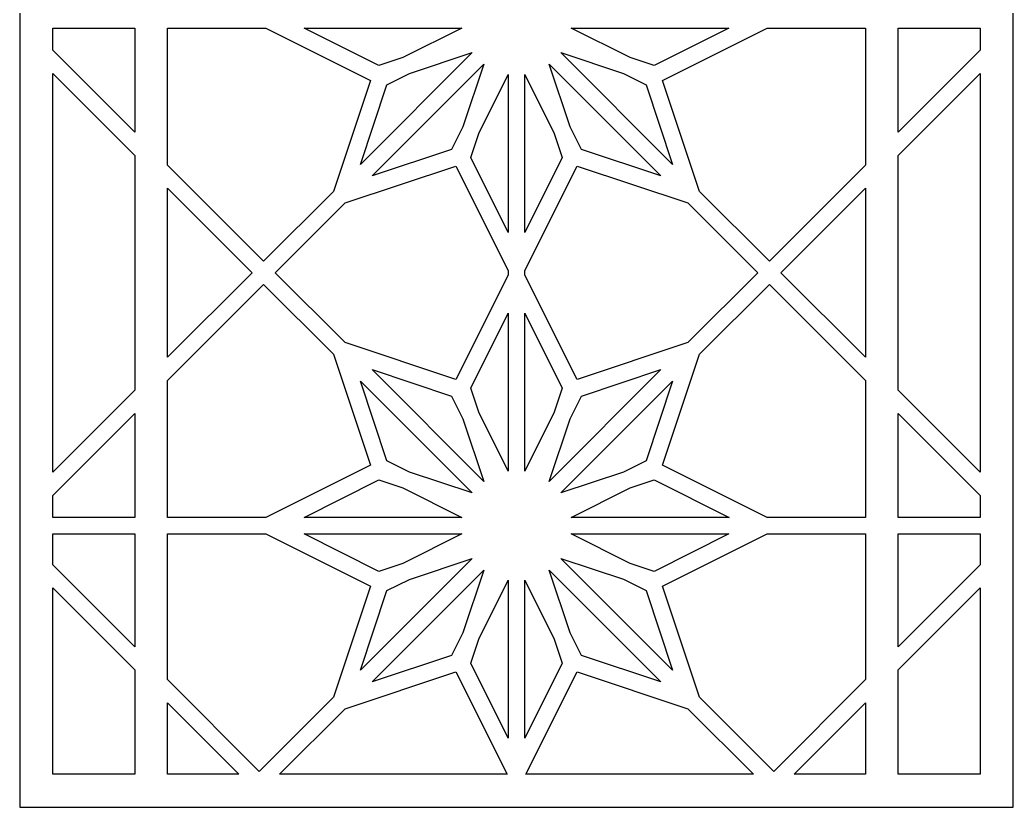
# Model space of a CAD drawing. Header units: centimetres. Extents: x 6.1 to 9.6, y -9 to 9.
# Drawn here: x 6.13 to 9.627, y -9 to -6.23 of the extents above; entities that cross this region are included whole.
import ezdxf

# ---------------------------------------------------------------- set-up
doc = ezdxf.new("R2010")
doc.units = ezdxf.units.CM
doc.header["$MEASUREMENT"] = 0
doc.layers.add('layer 1', color=7, linetype='Continuous')

msp = doc.modelspace()

# ---------------------------------------------------------------- linework, layer by layer
at = {"layer": 'layer 1', "color": 250}
for points, knots in [([(9.22235, -9.00021), (9.22235, -9.00021), (9.10677, -9.00021), (9.10677, -9.00021), (9.10677, -9.00021), (9.10677, -9.00021), (8.90951, -9.00021), (8.90951, -9.00021), (8.90951, -9.00021), (8.90951, -9.00021), (8.82779, -9.00021), (8.82779, -9.00021), (8.82779, -9.00021), (8.82779, -9.00021), (8.73967, -9.00021), (8.73967, -9.00021), (8.73967, -9.00021), (8.73967, -9.00021), (8.65794, -9.00021), (8.65794, -9.00021), (8.65794, -9.00021), (8.65794, -9.00021), (7.90734, -9.00021), (7.90734, -9.00021), (7.90734, -9.00021), (7.90734, -9.00021), (7.84956, -9.00021), (7.84956, -9.00021), (7.84956, -9.00021), (7.84956, -9.00021), (7.09895, -9.00021), (7.09895, -9.00021), (7.09895, -9.00021), (7.09895, -9.00021), (7.01723, -9.00021), (7.01723, -9.00021), (7.01723, -9.00021), (7.01723, -9.00021), (6.92911, -9.00021), (6.92911, -9.00021), (6.92911, -9.00021), (6.92911, -9.00021), (6.84738, -9.00021), (6.84738, -9.00021), (6.84738, -9.00021), (6.84738, -9.00021), (6.65012, -9.00021), (6.65012, -9.00021), (6.65012, -9.00021), (6.65012, -9.00021), (6.53455, -9.00021), (6.53455, -9.00021), (6.53455, -9.00021), (6.53455, -9.00021), (6.13036, -9.00021), (6.13036, -9.00021), (6.13036, -9.00021), (6.13036, -9.00021), (6.13036, -8.11335), (6.13036, -8.11335), (6.13036, -8.11335), (6.13036, -8.11335), (6.13036, -8.03891), (6.13036, -8.03891), (6.13036, -8.03891), (6.13036, -8.03891), (6.13036, -8.03163), (6.13036, -8.03163), (6.13036, -8.03163), (6.13036, -8.03163), (6.13036, -8.0189), (6.13036, -8.0189), (6.13036, -8.0189), (6.13036, -8.0189), (6.13036, -7.98112), (6.13036, -7.98112), (6.13036, -7.98112), (6.13036, -7.98112), (6.13036, -7.93718), (6.13036, -7.93718), (6.13036, -7.93718), (6.13036, -7.93718), (6.13036, -6.30279), (6.13036, -6.30279), (6.13036, -6.30279), (6.13036, -6.30279), (6.13036, -6.25885), (6.13036, -6.25885), (6.13036, -6.25885), (6.13036, -6.25885), (6.13036, -6.23884), (6.13036, -6.23884), (6.13036, -6.23884), (6.13036, -6.23884), (6.13036, -6.22106), (6.13036, -6.22106), (6.13036, -6.22106), (6.13036, -6.22106), (6.13036, -6.20106), (6.13036, -6.20106), (6.13036, -6.20106), (6.13036, -6.20106), (6.13036, -6.15711), (6.13036, -6.15711), (6.13036, -6.15711), (6.13036, -6.15711), (6.13036, -4.52272), (6.13036, -4.52272), (6.13036, -4.52272), (6.13036, -4.52272), (6.13036, -4.47878), (6.13036, -4.47878), (6.13036, -4.47878), (6.13036, -4.47878), (6.13036, -4.45877), (6.13036, -4.45877), (6.13036, -4.45877), (6.13036, -4.45877), (6.13036, -4.44099), (6.13036, -4.44099), (6.13036, -4.44099), (6.13036, -4.44099), (6.13036, -4.42099), (6.13036, -4.42099), (6.13036, -4.42099), (6.13036, -4.42099), (6.13036, -4.37705), (6.13036, -4.37705), (6.13036, -4.37705), (6.13036, -4.37705), (6.13036, -2.74266), (6.13036, -2.74266), (6.13036, -2.74266), (6.13036, -2.74266), (6.13036, -2.69871), (6.13036, -2.69871), (6.13036, -2.69871), (6.13036, -2.69871), (6.13036, -2.67871), (6.13036, -2.67871), (6.13036, -2.67871), (6.13036, -2.67871), (6.13036, -2.66093), (6.13036, -2.66093), (6.13036, -2.66093), (6.13036, -2.66093), (6.13036, -2.64093), (6.13036, -2.64093), (6.13036, -2.64093), (6.13036, -2.64093), (6.13036, -2.59698), (6.13036, -2.59698), (6.13036, -2.59698), (6.13036, -2.59698), (6.13036, -0.96259), (6.13036, -0.96259), (6.13036, -0.96259), (6.13036, -0.96259), (6.13036, -0.91864), (6.13036, -0.91864), (6.13036, -0.91864), (6.13036, -0.91864), (6.13036, -0.89864), (6.13036, -0.89864), (6.13036, -0.89864), (6.13036, -0.89864), (6.13036, -0.88087), (6.13036, -0.88087), (6.13036, -0.88087), (6.13036, -0.88087), (6.13036, -0.86086), (6.13036, -0.86086), (6.13036, -0.86086), (6.13036, -0.86086), (6.13036, -0.81692), (6.13036, -0.81692), (6.13036, -0.81692), (6.13036, -0.81692), (6.13036, 0.81747), (6.13036, 0.81747), (6.13036, 0.81747), (6.13036, 0.81747), (6.13036, 0.86142), (6.13036, 0.86142), (6.13036, 0.86142), (6.13036, 0.86142), (6.13036, 0.88142), (6.13036, 0.88142), (6.13036, 0.88142), (6.13036, 0.88142), (6.13036, 0.8992), (6.13036, 0.8992), (6.13036, 0.8992), (6.13036, 0.8992), (6.13036, 0.9192), (6.13036, 0.9192), (6.13036, 0.9192), (6.13036, 0.9192), (6.13036, 0.96315), (6.13036, 0.96315), (6.13036, 0.96315), (6.13036, 0.96315), (6.13036, 2.59754), (6.13036, 2.59754), (6.13036, 2.59754), (6.13036, 2.59754), (6.13036, 2.64149), (6.13036, 2.64149), (6.13036, 2.64149), (6.13036, 2.64149), (6.13036, 2.66149), (6.13036, 2.66149), (6.13036, 2.66149), (6.13036, 2.66149), (6.13036, 2.67926), (6.13036, 2.67926), (6.13036, 2.67926), (6.13036, 2.67926), (6.13036, 2.69927), (6.13036, 2.69927), (6.13036, 2.69927), (6.13036, 2.69927), (6.13036, 2.74321), (6.13036, 2.74321), (6.13036, 2.74321), (6.13036, 2.74321), (6.13036, 4.3776), (6.13036, 4.3776), (6.13036, 4.3776), (6.13036, 4.3776), (6.13036, 4.42155), (6.13036, 4.42155), (6.13036, 4.42155), (6.13036, 4.42155), (6.13036, 4.44155), (6.13036, 4.44155), (6.13036, 4.44155), (6.13036, 4.44155), (6.13036, 4.45933), (6.13036, 4.45933), (6.13036, 4.45933), (6.13036, 4.45933), (6.13036, 4.47934), (6.13036, 4.47934), (6.13036, 4.47934), (6.13036, 4.47934), (6.13036, 4.52328), (6.13036, 4.52328), (6.13036, 4.52328), (6.13036, 4.52328), (6.13036, 6.15767), (6.13036, 6.15767), (6.13036, 6.15767), (6.13036, 6.15767), (6.13036, 6.20162), (6.13036, 6.20162), (6.13036, 6.20162), (6.13036, 6.20162), (6.13036, 6.22163), (6.13036, 6.22163), (6.13036, 6.22163), (6.13036, 6.22163), (6.13036, 6.23939), (6.13036, 6.23939), (6.13036, 6.23939), (6.13036, 6.23939), (6.13036, 6.25941), (6.13036, 6.25941), (6.13036, 6.25941), (6.13036, 6.25941), (6.13036, 6.30334), (6.13036, 6.30334), (6.13036, 6.30334), (6.13036, 6.30334), (6.13036, 7.93773), (6.13036, 7.93773), (6.13036, 7.93773), (6.13036, 7.93773), (6.13036, 7.98168), (6.13036, 7.98168), (6.13036, 7.98168), (6.13036, 7.98168), (6.13036, 8), (6.13036, 8), (6.13036, 8), (6.13036, 8), (6.13036, 8.01946), (6.13036, 8.01946), (6.13036, 8.01946), (6.13036, 8.01946), (6.13036, 8.03947), (6.13036, 8.03947), (6.13036, 8.03947), (6.13036, 8.03947), (6.13036, 8.08173), (6.13036, 8.08173), (6.13036, 8.08173), (6.13036, 8.08173), (6.13036, 9.00077), (6.13036, 9.00077), (6.13036, 9.00077), (6.13036, 9.00077), (6.53455, 9.00077), (6.53455, 9.00077), (6.53455, 9.00077), (6.53455, 9.00077), (6.65012, 9.00077), (6.65012, 9.00077), (6.65012, 9.00077), (6.65012, 9.00077), (6.84738, 9.00077), (6.84738, 9.00077), (6.84738, 9.00077), (6.84738, 9.00077), (6.92911, 9.00077), (6.92911, 9.00077), (6.92911, 9.00077), (6.92911, 9.00077), (7.04941, 9.00077), (7.04941, 9.00077), (7.04941, 9.00077), (7.04941, 9.00077), (7.13114, 9.00077), (7.13114, 9.00077), (7.13114, 9.00077), (7.13114, 9.00077), (7.84956, 9.00077), (7.84956, 9.00077), (7.84956, 9.00077), (7.84956, 9.00077), (7.90734, 9.00077), (7.90734, 9.00077), (7.90734, 9.00077), (7.90734, 9.00077), (8.62577, 9.00077), (8.62577, 9.00077), (8.62577, 9.00077), (8.62577, 9.00077), (8.70748, 9.00077), (8.70748, 9.00077), (8.70748, 9.00077), (8.70748, 9.00077), (8.82779, 9.00077), (8.82779, 9.00077), (8.82779, 9.00077), (8.82779, 9.00077), (8.90951, 9.00077), (8.90951, 9.00077), (8.90951, 9.00077), (8.90951, 9.00077), (9.10677, 9.00077), (9.10677, 9.00077), (9.10677, 9.00077), (9.10677, 9.00077), (9.22235, 9.00077), (9.22235, 9.00077), (9.22235, 9.00077), (9.22235, 9.00077), (9.62654, 9.00077), (9.62654, 9.00077), (9.62654, 9.00077), (9.62654, 9.00077), (9.62654, 8.08173), (9.62654, 8.08173), (9.62654, 8.08173), (9.62654, 8.08173), (9.62654, 8.03947), (9.62654, 8.03947), (9.62654, 8.03947), (9.62654, 8.03947), (9.62654, 8.01946), (9.62654, 8.01946), (9.62654, 8.01946), (9.62654, 8.01946), (9.62654, 8), (9.62654, 8), (9.62654, 8), (9.62654, 8), (9.62654, 7.98168), (9.62654, 7.98168), (9.62654, 7.98168), (9.62654, 7.98168), (9.62654, 7.93773), (9.62654, 7.93773), (9.62654, 7.93773), (9.62654, 7.93773), (9.62654, 6.30334), (9.62654, 6.30334), (9.62654, 6.30334), (9.62654, 6.30334), (9.62654, 6.25941), (9.62654, 6.25941), (9.62654, 6.25941), (9.62654, 6.25941), (9.62654, 6.23939), (9.62654, 6.23939), (9.62654, 6.23939), (9.62654, 6.23939), (9.62654, 6.22162), (9.62654, 6.22162), (9.62654, 6.22162), (9.62654, 6.22162), (9.62654, 6.20162), (9.62654, 6.20162), (9.62654, 6.20162), (9.62654, 6.20162), (9.62654, 6.15767), (9.62654, 6.15767), (9.62654, 6.15767), (9.62654, 6.15767), (9.62654, 4.52328), (9.62654, 4.52328), (9.62654, 4.52328), (9.62654, 4.52328), (9.62654, 4.47934), (9.62654, 4.47934), (9.62654, 4.47934), (9.62654, 4.47934), (9.62654, 4.45933), (9.62654, 4.45933), (9.62654, 4.45933), (9.62654, 4.45933), (9.62654, 4.44155), (9.62654, 4.44155), (9.62654, 4.44155), (9.62654, 4.44155), (9.62654, 4.42155), (9.62654, 4.42155), (9.62654, 4.42155), (9.62654, 4.42155), (9.62654, 4.3776), (9.62654, 4.3776), (9.62654, 4.3776), (9.62654, 4.3776), (9.62654, 2.74321), (9.62654, 2.74321), (9.62654, 2.74321), (9.62654, 2.74321), (9.62654, 2.69927), (9.62654, 2.69927), (9.62654, 2.69927), (9.62654, 2.69927), (9.62654, 2.67926), (9.62654, 2.67926), (9.62654, 2.67926), (9.62654, 2.67926), (9.62654, 2.66149), (9.62654, 2.66149), (9.62654, 2.66149), (9.62654, 2.66149), (9.62654, 2.64149), (9.62654, 2.64149), (9.62654, 2.64149), (9.62654, 2.64149), (9.62654, 2.59754), (9.62654, 2.59754), (9.62654, 2.59754), (9.62654, 2.59754), (9.62654, 0.96315), (9.62654, 0.96315), (9.62654, 0.96315), (9.62654, 0.96315), (9.62654, 0.9192), (9.62654, 0.9192), (9.62654, 0.9192), (9.62654, 0.9192), (9.62654, 0.8992), (9.62654, 0.8992), (9.62654, 0.8992), (9.62654, 0.8992), (9.62654, 0.88142), (9.62654, 0.88142), (9.62654, 0.88142), (9.62654, 0.88142), (9.62654, 0.86142), (9.62654, 0.86142), (9.62654, 0.86142), (9.62654, 0.86142), (9.62654, 0.81747), (9.62654, 0.81747), (9.62654, 0.81747), (9.62654, 0.81747), (9.62654, -0.81691), (9.62654, -0.81691), (9.62654, -0.81691), (9.62654, -0.81691), (9.62654, -0.86086), (9.62654, -0.86086), (9.62654, -0.86086), (9.62654, -0.86086), (9.62654, -0.88087), (9.62654, -0.88087), (9.62654, -0.88087), (9.62654, -0.88087), (9.62654, -0.89864), (9.62654, -0.89864), (9.62654, -0.89864), (9.62654, -0.89864), (9.62654, -0.91864), (9.62654, -0.91864), (9.62654, -0.91864), (9.62654, -0.91864), (9.62654, -0.96259), (9.62654, -0.96259), (9.62654, -0.96259), (9.62654, -0.96259), (9.62654, -2.59698), (9.62654, -2.59698), (9.62654, -2.59698), (9.62654, -2.59698), (9.62654, -2.64093), (9.62654, -2.64093), (9.62654, -2.64093), (9.62654, -2.64093), (9.62654, -2.66093), (9.62654, -2.66093), (9.62654, -2.66093), (9.62654, -2.66093), (9.62654, -2.67871), (9.62654, -2.67871), (9.62654, -2.67871), (9.62654, -2.67871), (9.62654, -2.69871), (9.62654, -2.69871), (9.62654, -2.69871), (9.62654, -2.69871), (9.62654, -2.74266), (9.62654, -2.74266), (9.62654, -2.74266), (9.62654, -2.74266), (9.62654, -4.37704), (9.62654, -4.37704), (9.62654, -4.37704), (9.62654, -4.37704), (9.62654, -4.42099), (9.62654, -4.42099), (9.62654, -4.42099), (9.62654, -4.42099), (9.62654, -4.441), (9.62654, -4.441), (9.62654, -4.441), (9.62654, -4.441), (9.62654, -4.45877), (9.62654, -4.45877), (9.62654, -4.45877), (9.62654, -4.45877), (9.62654, -4.47878), (9.62654, -4.47878), (9.62654, -4.47878), (9.62654, -4.47878), (9.62654, -4.52272), (9.62654, -4.52272), (9.62654, -4.52272), (9.62654, -4.52272), (9.62654, -6.15711), (9.62654, -6.15711), (9.62654, -6.15711), (9.62654, -6.15711), (9.62654, -6.20106), (9.62654, -6.20106), (9.62654, -6.20106), (9.62654, -6.20106), (9.62654, -6.22106), (9.62654, -6.22106), (9.62654, -6.22106), (9.62654, -6.22106), (9.62654, -6.23884), (9.62654, -6.23884), (9.62654, -6.23884), (9.62654, -6.23884), (9.62654, -6.25885), (9.62654, -6.25885), (9.62654, -6.25885), (9.62654, -6.25885), (9.62654, -6.30279), (9.62654, -6.30279), (9.62654, -6.30279), (9.62654, -6.30279), (9.62654, -7.93717), (9.62654, -7.93717), (9.62654, -7.93717), (9.62654, -7.93717), (9.62654, -7.98112), (9.62654, -7.98112), (9.62654, -7.98112), (9.62654, -7.98112), (9.62654, -8.0189), (9.62654, -8.0189), (9.62654, -8.0189), (9.62654, -8.0189), (9.62654, -8.03163), (9.62654, -8.03163), (9.62654, -8.03163), (9.62654, -8.03163), (9.62654, -8.03891), (9.62654, -8.03891), (9.62654, -8.03891), (9.62654, -8.03891), (9.62654, -8.11334), (9.62654, -8.11334), (9.62654, -8.11334), (9.62654, -8.11334), (9.62654, -9.00021), (9.62654, -9.00021), (9.62654, -9.00021), (9.62654, -9.00021), (9.22235, -9.00021), (9.22235, -9.00021)], [0, 0, 0, 0, 0.0065359, 0.0065359, 0.0065359, 0.0065359, 0.0130719, 0.0130719, 0.0130719, 0.0130719, 0.0196078, 0.0196078, 0.0196078, 0.0196078, 0.0261438, 0.0261438, 0.0261438, 0.0261438, 0.0326797, 0.0326797, 0.0326797, 0.0326797, 0.0392157, 0.0392157, 0.0392157, 0.0392157, 0.0457516, 0.0457516, 0.0457516, 0.0457516, 0.0522876, 0.0522876, 0.0522876, 0.0522876, 0.0588235, 0.0588235, 0.0588235, 0.0588235, 0.0653595, 0.0653595, 0.0653595, 0.0653595, 0.0718954, 0.0718954, 0.0718954, 0.0718954, 0.0784314, 0.0784314, 0.0784314, 0.0784314, 0.0849673, 0.0849673, 0.0849673, 0.0849673, 0.0915033, 0.0915033, 0.0915033, 0.0915033, 0.0980392, 0.0980392, 0.0980392, 0.0980392, 0.1045752, 0.1045752, 0.1045752, 0.1045752, 0.1111111, 0.1111111, 0.1111111, 0.1111111, 0.1176471, 0.1176471, 0.1176471, 0.1176471, 0.124183, 0.124183, 0.124183, 0.124183, 0.130719, 0.130719, 0.130719, 0.130719, 0.1372549, 0.1372549, 0.1372549, 0.1372549, 0.1437908, 0.1437908, 0.1437908, 0.1437908, 0.1503268, 0.1503268, 0.1503268, 0.1503268, 0.1568627, 0.1568627, 0.1568627, 0.1568627, 0.1633987, 0.1633987, 0.1633987, 0.1633987, 0.1699346, 0.1699346, 0.1699346, 0.1699346, 0.1764706, 0.1764706, 0.1764706, 0.1764706, 0.1830065, 0.1830065, 0.1830065, 0.1830065, 0.1895425, 0.1895425, 0.1895425, 0.1895425, 0.1960784, 0.1960784, 0.1960784, 0.1960784, 0.2026144, 0.2026144, 0.2026144, 0.2026144, 0.2091503, 0.2091503, 0.2091503, 0.2091503, 0.2156863, 0.2156863, 0.2156863, 0.2156863, 0.2222222, 0.2222222, 0.2222222, 0.2222222, 0.2287582, 0.2287582, 0.2287582, 0.2287582, 0.2352941, 0.2352941, 0.2352941, 0.2352941, 0.2418301, 0.2418301, 0.2418301, 0.2418301, 0.248366, 0.248366, 0.248366, 0.248366, 0.254902, 0.254902, 0.254902, 0.254902, 0.2614379, 0.2614379, 0.2614379, 0.2614379, 0.2679739, 0.2679739, 0.2679739, 0.2679739, 0.2745098, 0.2745098, 0.2745098, 0.2745098, 0.2810458, 0.2810458, 0.2810458, 0.2810458, 0.2875817, 0.2875817, 0.2875817, 0.2875817, 0.2941176, 0.2941176, 0.2941176, 0.2941176, 0.3006536, 0.3006536, 0.3006536, 0.3006536, 0.3071895, 0.3071895, 0.3071895, 0.3071895, 0.3137255, 0.3137255, 0.3137255, 0.3137255, 0.3202614, 0.3202614, 0.3202614, 0.3202614, 0.3267974, 0.3267974, 0.3267974, 0.3267974, 0.3333333, 0.3333333, 0.3333333, 0.3333333, 0.3398693, 0.3398693, 0.3398693, 0.3398693, 0.3464052, 0.3464052, 0.3464052, 0.3464052, 0.3529412, 0.3529412, 0.3529412, 0.3529412, 0.3594771, 0.3594771, 0.3594771, 0.3594771, 0.3660131, 0.3660131, 0.3660131, 0.3660131, 0.372549, 0.372549, 0.372549, 0.372549, 0.379085, 0.379085, 0.379085, 0.379085, 0.3856209, 0.3856209, 0.3856209, 0.3856209, 0.3921569, 0.3921569, 0.3921569, 0.3921569, 0.3986928, 0.3986928, 0.3986928, 0.3986928, 0.4052288, 0.4052288, 0.4052288, 0.4052288, 0.4117647, 0.4117647, 0.4117647, 0.4117647, 0.4183007, 0.4183007, 0.4183007, 0.4183007, 0.4248366, 0.4248366, 0.4248366, 0.4248366, 0.4313725, 0.4313725, 0.4313725, 0.4313725, 0.4379085, 0.4379085, 0.4379085, 0.4379085, 0.4444444, 0.4444444, 0.4444444, 0.4444444, 0.4509804, 0.4509804, 0.4509804, 0.4509804, 0.4575163, 0.4575163, 0.4575163, 0.4575163, 0.4640523, 0.4640523, 0.4640523, 0.4640523, 0.4705882, 0.4705882, 0.4705882, 0.4705882, 0.4771242, 0.4771242, 0.4771242, 0.4771242, 0.4836601, 0.4836601, 0.4836601, 0.4836601, 0.4901961, 0.4901961, 0.4901961, 0.4901961, 0.496732, 0.496732, 0.496732, 0.496732, 0.503268, 0.503268, 0.503268, 0.503268, 0.5098039, 0.5098039, 0.5098039, 0.5098039, 0.5163399, 0.5163399, 0.5163399, 0.5163399, 0.5228758, 0.5228758, 0.5228758, 0.5228758, 0.5294118, 0.5294118, 0.5294118, 0.5294118, 0.5359477, 0.5359477, 0.5359477, 0.5359477, 0.5424837, 0.5424837, 0.5424837, 0.5424837, 0.5490196, 0.5490196, 0.5490196, 0.5490196, 0.5555556, 0.5555556, 0.5555556, 0.5555556, 0.5620915, 0.5620915, 0.5620915, 0.5620915, 0.5686275, 0.5686275, 0.5686275, 0.5686275, 0.5751634, 0.5751634, 0.5751634, 0.5751634, 0.5816993, 0.5816993, 0.5816993, 0.5816993, 0.5882353, 0.5882353, 0.5882353, 0.5882353, 0.5947712, 0.5947712, 0.5947712, 0.5947712, 0.6013072, 0.6013072, 0.6013072, 0.6013072, 0.6078431, 0.6078431, 0.6078431, 0.6078431, 0.6143791, 0.6143791, 0.6143791, 0.6143791, 0.620915, 0.620915, 0.620915, 0.620915, 0.627451, 0.627451, 0.627451, 0.627451, 0.6339869, 0.6339869, 0.6339869, 0.6339869, 0.6405229, 0.6405229, 0.6405229, 0.6405229, 0.6470588, 0.6470588, 0.6470588, 0.6470588, 0.6535948, 0.6535948, 0.6535948, 0.6535948, 0.6601307, 0.6601307, 0.6601307, 0.6601307, 0.6666667, 0.6666667, 0.6666667, 0.6666667, 0.6732026, 0.6732026, 0.6732026, 0.6732026, 0.6797386, 0.6797386, 0.6797386, 0.6797386, 0.6862745, 0.6862745, 0.6862745, 0.6862745, 0.6928105, 0.6928105, 0.6928105, 0.6928105, 0.6993464, 0.6993464, 0.6993464, 0.6993464, 0.7058824, 0.7058824, 0.7058824, 0.7058824, 0.7124183, 0.7124183, 0.7124183, 0.7124183, 0.7189542, 0.7189542, 0.7189542, 0.7189542, 0.7254902, 0.7254902, 0.7254902, 0.7254902, 0.7320261, 0.7320261, 0.7320261, 0.7320261, 0.7385621, 0.7385621, 0.7385621, 0.7385621, 0.745098, 0.745098, 0.745098, 0.745098, 0.751634, 0.751634, 0.751634, 0.751634, 0.7581699, 0.7581699, 0.7581699, 0.7581699, 0.7647059, 0.7647059, 0.7647059, 0.7647059, 0.7712418, 0.7712418, 0.7712418, 0.7712418, 0.7777778, 0.7777778, 0.7777778, 0.7777778, 0.7843137, 0.7843137, 0.7843137, 0.7843137, 0.7908497, 0.7908497, 0.7908497, 0.7908497, 0.7973856, 0.7973856, 0.7973856, 0.7973856, 0.8039216, 0.8039216, 0.8039216, 0.8039216, 0.8104575, 0.8104575, 0.8104575, 0.8104575, 0.8169935, 0.8169935, 0.8169935, 0.8169935, 0.8235294, 0.8235294, 0.8235294, 0.8235294, 0.8300654, 0.8300654, 0.8300654, 0.8300654, 0.8366013, 0.8366013, 0.8366013, 0.8366013, 0.8431373, 0.8431373, 0.8431373, 0.8431373, 0.8496732, 0.8496732, 0.8496732, 0.8496732, 0.8562092, 0.8562092, 0.8562092, 0.8562092, 0.8627451, 0.8627451, 0.8627451, 0.8627451, 0.869281, 0.869281, 0.869281, 0.869281, 0.875817, 0.875817, 0.875817, 0.875817, 0.8823529, 0.8823529, 0.8823529, 0.8823529, 0.8888889, 0.8888889, 0.8888889, 0.8888889, 0.8954248, 0.8954248, 0.8954248, 0.8954248, 0.9019608, 0.9019608, 0.9019608, 0.9019608, 0.9084967, 0.9084967, 0.9084967, 0.9084967, 0.9150327, 0.9150327, 0.9150327, 0.9150327, 0.9215686, 0.9215686, 0.9215686, 0.9215686, 0.9281046, 0.9281046, 0.9281046, 0.9281046, 0.9346405, 0.9346405, 0.9346405, 0.9346405, 0.9411765, 0.9411765, 0.9411765, 0.9411765, 0.9477124, 0.9477124, 0.9477124, 0.9477124, 0.9542484, 0.9542484, 0.9542484, 0.9542484, 0.9607843, 0.9607843, 0.9607843, 0.9607843, 0.9673203, 0.9673203, 0.9673203, 0.9673203, 0.9738562, 0.9738562, 0.9738562, 0.9738562, 0.9803922, 0.9803922, 0.9803922, 0.9803922, 0.9869281, 0.9869281, 0.9869281, 0.9869281, 1, 1, 1, 1]), ([(6.53455, -6.25885), (6.53455, -6.25885), (6.24593, -6.25885), (6.24593, -6.25885), (6.24593, -6.25885), (6.24593, -6.25885), (6.24593, -6.33664), (6.24593, -6.33664), (6.24593, -6.33664), (6.24593, -6.33664), (6.53455, -6.62525), (6.53455, -6.62525), (6.53455, -6.62525), (6.53455, -6.62525), (6.53455, -6.25885), (6.53455, -6.25885)], [0, 0, 0, 0, 0.2, 0.2, 0.2, 0.2, 0.4, 0.4, 0.4, 0.4, 0.6, 0.6, 0.6, 0.6, 1, 1, 1, 1]), ([(6.98842, -7.07912), (6.98842, -7.07912), (7.23419, -6.83335), (7.23419, -6.83335), (7.23419, -6.83335), (7.23419, -6.83335), (7.364, -6.44304), (7.364, -6.44304), (7.364, -6.44304), (7.364, -6.44304), (6.99624, -6.25885), (6.99624, -6.25885), (6.99624, -6.25885), (6.99624, -6.25885), (6.65012, -6.25885), (6.65012, -6.25885), (6.65012, -6.25885), (6.65012, -6.25885), (6.65012, -6.74083), (6.65012, -6.74083), (6.65012, -6.74083), (6.65012, -6.74083), (6.98842, -7.07912), (6.98842, -7.07912)], [0, 0, 0, 0, 0.1428571, 0.1428571, 0.1428571, 0.1428571, 0.2857143, 0.2857143, 0.2857143, 0.2857143, 0.4285714, 0.4285714, 0.4285714, 0.4285714, 0.5714286, 0.5714286, 0.5714286, 0.5714286, 0.7142857, 0.7142857, 0.7142857, 0.7142857, 1, 1, 1, 1]), ([(7.68647, -6.25885), (7.68647, -6.25885), (7.13051, -6.25885), (7.13051, -6.25885), (7.13051, -6.25885), (7.13051, -6.25885), (7.3943, -6.39096), (7.3943, -6.39096), (7.3943, -6.39096), (7.3943, -6.39096), (7.47877, -6.36287), (7.47877, -6.36287), (7.47877, -6.36287), (7.47877, -6.36287), (7.68647, -6.25885), (7.68647, -6.25885)], [0, 0, 0, 0, 0.2, 0.2, 0.2, 0.2, 0.4, 0.4, 0.4, 0.4, 0.6, 0.6, 0.6, 0.6, 1, 1, 1, 1]), ([(8.62639, -6.25885), (8.62639, -6.25885), (8.07043, -6.25885), (8.07043, -6.25885), (8.07043, -6.25885), (8.07043, -6.25885), (8.27812, -6.36287), (8.27812, -6.36287), (8.27812, -6.36287), (8.27812, -6.36287), (8.3626, -6.39096), (8.3626, -6.39096), (8.3626, -6.39096), (8.3626, -6.39096), (8.62639, -6.25885), (8.62639, -6.25885)], [0, 0, 0, 0, 0.2, 0.2, 0.2, 0.2, 0.4, 0.4, 0.4, 0.4, 0.6, 0.6, 0.6, 0.6, 1, 1, 1, 1]), ([(9.10677, -6.25885), (9.10677, -6.25885), (8.76066, -6.25885), (8.76066, -6.25885), (8.76066, -6.25885), (8.76066, -6.25885), (8.39291, -6.44305), (8.39291, -6.44305), (8.39291, -6.44305), (8.39291, -6.44305), (8.52271, -6.83335), (8.52271, -6.83335), (8.52271, -6.83335), (8.52271, -6.83335), (8.76849, -7.07912), (8.76849, -7.07912), (8.76849, -7.07912), (8.76849, -7.07912), (9.10677, -6.74084), (9.10677, -6.74084), (9.10677, -6.74084), (9.10677, -6.74084), (9.10677, -6.25885), (9.10677, -6.25885)], [0, 0, 0, 0, 0.1428571, 0.1428571, 0.1428571, 0.1428571, 0.2857143, 0.2857143, 0.2857143, 0.2857143, 0.4285714, 0.4285714, 0.4285714, 0.4285714, 0.5714286, 0.5714286, 0.5714286, 0.5714286, 0.7142857, 0.7142857, 0.7142857, 0.7142857, 1, 1, 1, 1]), ([(9.22235, -6.25885), (9.22235, -6.25885), (9.22235, -6.62525), (9.22235, -6.62525), (9.22235, -6.62525), (9.22235, -6.62525), (9.51097, -6.33664), (9.51097, -6.33664), (9.51097, -6.33664), (9.51097, -6.33664), (9.51097, -6.25885), (9.51097, -6.25885), (9.51097, -6.25885), (9.51097, -6.25885), (9.22235, -6.25885), (9.22235, -6.25885)], [0, 0, 0, 0, 0.2, 0.2, 0.2, 0.2, 0.4, 0.4, 0.4, 0.4, 0.6, 0.6, 0.6, 0.6, 1, 1, 1, 1]), ([(7.32914, -6.7384), (7.32914, -6.7384), (7.72229, -6.34525), (7.72229, -6.34525), (7.72229, -6.34525), (7.72229, -6.34525), (7.50184, -6.41856), (7.50184, -6.41856), (7.50184, -6.41856), (7.50184, -6.41856), (7.42225, -6.45843), (7.42225, -6.45843), (7.42225, -6.45843), (7.42225, -6.45843), (7.32914, -6.7384), (7.32914, -6.7384)], [0, 0, 0, 0, 0.2, 0.2, 0.2, 0.2, 0.4, 0.4, 0.4, 0.4, 0.6, 0.6, 0.6, 0.6, 1, 1, 1, 1]), ([(8.03462, -6.34525), (8.03462, -6.34525), (8.42777, -6.7384), (8.42777, -6.7384), (8.42777, -6.7384), (8.42777, -6.7384), (8.33466, -6.45843), (8.33466, -6.45843), (8.33466, -6.45843), (8.33466, -6.45843), (8.25506, -6.41857), (8.25506, -6.41857), (8.25506, -6.41857), (8.25506, -6.41857), (8.03462, -6.34525), (8.03462, -6.34525)], [0, 0, 0, 0, 0.2, 0.2, 0.2, 0.2, 0.4, 0.4, 0.4, 0.4, 0.6, 0.6, 0.6, 0.6, 1, 1, 1, 1]), ([(7.76314, -6.38612), (7.76314, -6.38612), (7.37001, -6.77925), (7.37001, -6.77925), (7.37001, -6.77925), (7.37001, -6.77925), (7.64996, -6.68615), (7.64996, -6.68615), (7.64996, -6.68615), (7.64996, -6.68615), (7.68983, -6.60655), (7.68983, -6.60655), (7.68983, -6.60655), (7.68983, -6.60655), (7.76314, -6.38612), (7.76314, -6.38612)], [0, 0, 0, 0, 0.2, 0.2, 0.2, 0.2, 0.4, 0.4, 0.4, 0.4, 0.6, 0.6, 0.6, 0.6, 1, 1, 1, 1]), ([(8.38689, -6.77925), (8.38689, -6.77925), (7.99376, -6.38613), (7.99376, -6.38613), (7.99376, -6.38613), (7.99376, -6.38613), (8.06707, -6.60655), (8.06707, -6.60655), (8.06707, -6.60655), (8.06707, -6.60655), (8.10693, -6.68615), (8.10693, -6.68615), (8.10693, -6.68615), (8.10693, -6.68615), (8.38689, -6.77925), (8.38689, -6.77925)], [0, 0, 0, 0, 0.2, 0.2, 0.2, 0.2, 0.4, 0.4, 0.4, 0.4, 0.6, 0.6, 0.6, 0.6, 1, 1, 1, 1]), ([(6.24593, -7.82161), (6.24593, -7.82161), (6.53455, -7.533), (6.53455, -7.533), (6.53455, -7.533), (6.53455, -7.533), (6.53455, -6.70698), (6.53455, -6.70698), (6.53455, -6.70698), (6.53455, -6.70698), (6.24593, -6.41837), (6.24593, -6.41837), (6.24593, -6.41837), (6.24593, -6.41837), (6.24593, -7.8216), (6.24593, -7.8216), (6.24593, -7.8216), (6.24593, -7.8216), (6.24593, -7.82161), (6.24593, -7.82161)], [0, 0, 0, 0, 0.1666667, 0.1666667, 0.1666667, 0.1666667, 0.3333333, 0.3333333, 0.3333333, 0.3333333, 0.5, 0.5, 0.5, 0.5, 0.6666667, 0.6666667, 0.6666667, 0.6666667, 1, 1, 1, 1]), ([(7.84956, -6.9779), (7.84956, -6.9779), (7.84956, -6.93117), (7.84956, -6.93117), (7.84956, -6.93117), (7.84956, -6.93117), (7.84956, -6.42191), (7.84956, -6.42191), (7.84956, -6.42191), (7.84956, -6.42191), (7.74553, -6.62961), (7.74553, -6.62961), (7.74553, -6.62961), (7.74553, -6.62961), (7.71743, -6.71409), (7.71743, -6.71409), (7.71743, -6.71409), (7.71743, -6.71409), (7.84956, -6.9779), (7.84956, -6.9779)], [0, 0, 0, 0, 0.1666667, 0.1666667, 0.1666667, 0.1666667, 0.3333333, 0.3333333, 0.3333333, 0.3333333, 0.5, 0.5, 0.5, 0.5, 0.6666667, 0.6666667, 0.6666667, 0.6666667, 1, 1, 1, 1]), ([(7.90734, -6.42191), (7.90734, -6.42191), (7.90734, -6.93117), (7.90734, -6.93117), (7.90734, -6.93117), (7.90734, -6.93117), (7.90734, -6.9779), (7.90734, -6.9779), (7.90734, -6.9779), (7.90734, -6.9779), (8.03947, -6.71409), (8.03947, -6.71409), (8.03947, -6.71409), (8.03947, -6.71409), (8.01138, -6.62962), (8.01138, -6.62962), (8.01138, -6.62962), (8.01138, -6.62962), (7.90734, -6.42191), (7.90734, -6.42191)], [0, 0, 0, 0, 0.1666667, 0.1666667, 0.1666667, 0.1666667, 0.3333333, 0.3333333, 0.3333333, 0.3333333, 0.5, 0.5, 0.5, 0.5, 0.6666667, 0.6666667, 0.6666667, 0.6666667, 1, 1, 1, 1]), ([(9.22235, -6.70698), (9.22235, -6.70698), (9.22235, -7.53299), (9.22235, -7.53299), (9.22235, -7.53299), (9.22235, -7.53299), (9.51097, -7.8216), (9.51097, -7.8216), (9.51097, -7.8216), (9.51097, -7.8216), (9.51097, -6.41837), (9.51097, -6.41837), (9.51097, -6.41837), (9.51097, -6.41837), (9.22235, -6.70698), (9.22235, -6.70698)], [0, 0, 0, 0, 0.2, 0.2, 0.2, 0.2, 0.4, 0.4, 0.4, 0.4, 0.6, 0.6, 0.6, 0.6, 1, 1, 1, 1]), ([(7.84956, -7.12777), (7.84956, -7.12777), (7.84956, -7.11218), (7.84956, -7.11218), (7.84956, -7.11218), (7.84956, -7.11218), (7.66535, -6.7444), (7.66535, -6.7444), (7.66535, -6.7444), (7.66535, -6.7444), (7.27507, -6.87419), (7.27507, -6.87419), (7.27507, -6.87419), (7.27507, -6.87419), (7.02927, -7.11999), (7.02927, -7.11999), (7.02927, -7.11999), (7.02927, -7.11999), (7.27503, -7.36573), (7.27503, -7.36573), (7.27503, -7.36573), (7.27503, -7.36573), (7.66535, -7.49556), (7.66535, -7.49556), (7.66535, -7.49556), (7.66535, -7.49556), (7.84956, -7.12777), (7.84956, -7.12777)], [0, 0, 0, 0, 0.125, 0.125, 0.125, 0.125, 0.25, 0.25, 0.25, 0.25, 0.375, 0.375, 0.375, 0.375, 0.5, 0.5, 0.5, 0.5, 0.625, 0.625, 0.625, 0.625, 0.75, 0.75, 0.75, 0.75, 1, 1, 1, 1]), ([(8.72762, -7.11999), (8.72762, -7.11999), (8.48183, -6.87419), (8.48183, -6.87419), (8.48183, -6.87419), (8.48183, -6.87419), (8.09154, -6.7444), (8.09154, -6.7444), (8.09154, -6.7444), (8.09154, -6.7444), (7.90734, -7.11218), (7.90734, -7.11218), (7.90734, -7.11218), (7.90734, -7.11218), (7.90734, -7.12777), (7.90734, -7.12777), (7.90734, -7.12777), (7.90734, -7.12777), (8.09154, -7.49555), (8.09154, -7.49555), (8.09154, -7.49555), (8.09154, -7.49555), (8.48187, -7.36573), (8.48187, -7.36573), (8.48187, -7.36573), (8.48187, -7.36573), (8.72762, -7.11999), (8.72762, -7.11999)], [0, 0, 0, 0, 0.125, 0.125, 0.125, 0.125, 0.25, 0.25, 0.25, 0.25, 0.375, 0.375, 0.375, 0.375, 0.5, 0.5, 0.5, 0.5, 0.625, 0.625, 0.625, 0.625, 0.75, 0.75, 0.75, 0.75, 1, 1, 1, 1]), ([(6.65012, -7.41742), (6.65012, -7.41742), (6.94756, -7.11999), (6.94756, -7.11999), (6.94756, -7.11999), (6.94756, -7.11999), (6.65012, -6.82255), (6.65012, -6.82255), (6.65012, -6.82255), (6.65012, -6.82255), (6.65012, -7.41742), (6.65012, -7.41742)], [0, 0, 0, 0, 0.25, 0.25, 0.25, 0.25, 0.5, 0.5, 0.5, 0.5, 1, 1, 1, 1]), ([(9.10677, -6.82255), (9.10677, -6.82255), (8.80935, -7.11998), (8.80935, -7.11998), (8.80935, -7.11998), (8.80935, -7.11998), (9.10677, -7.4174), (9.10677, -7.4174), (9.10677, -7.4174), (9.10677, -7.4174), (9.10677, -6.82255), (9.10677, -6.82255)], [0, 0, 0, 0, 0.25, 0.25, 0.25, 0.25, 0.5, 0.5, 0.5, 0.5, 1, 1, 1, 1]), ([(6.98842, -7.16085), (6.98842, -7.16085), (6.65012, -7.49914), (6.65012, -7.49914), (6.65012, -7.49914), (6.65012, -7.49914), (6.65012, -7.98112), (6.65012, -7.98112), (6.65012, -7.98112), (6.65012, -7.98112), (6.99622, -7.98112), (6.99622, -7.98112), (6.99622, -7.98112), (6.99622, -7.98112), (7.364, -7.79692), (7.364, -7.79692), (7.364, -7.79692), (7.364, -7.79692), (7.2342, -7.40663), (7.2342, -7.40663), (7.2342, -7.40663), (7.2342, -7.40663), (6.98842, -7.16085), (6.98842, -7.16085)], [0, 0, 0, 0, 0.1428571, 0.1428571, 0.1428571, 0.1428571, 0.2857143, 0.2857143, 0.2857143, 0.2857143, 0.4285714, 0.4285714, 0.4285714, 0.4285714, 0.5714286, 0.5714286, 0.5714286, 0.5714286, 0.7142857, 0.7142857, 0.7142857, 0.7142857, 1, 1, 1, 1]), ([(9.10677, -7.49913), (9.10677, -7.49913), (8.76849, -7.16085), (8.76849, -7.16085), (8.76849, -7.16085), (8.76849, -7.16085), (8.5227, -7.40662), (8.5227, -7.40662), (8.5227, -7.40662), (8.5227, -7.40662), (8.39291, -7.79691), (8.39291, -7.79691), (8.39291, -7.79691), (8.39291, -7.79691), (8.7607, -7.98112), (8.7607, -7.98112), (8.7607, -7.98112), (8.7607, -7.98112), (9.10677, -7.98112), (9.10677, -7.98112), (9.10677, -7.98112), (9.10677, -7.98112), (9.10677, -7.49913), (9.10677, -7.49913)], [0, 0, 0, 0, 0.1428571, 0.1428571, 0.1428571, 0.1428571, 0.2857143, 0.2857143, 0.2857143, 0.2857143, 0.4285714, 0.4285714, 0.4285714, 0.4285714, 0.5714286, 0.5714286, 0.5714286, 0.5714286, 0.7142857, 0.7142857, 0.7142857, 0.7142857, 1, 1, 1, 1]), ([(7.84956, -7.81804), (7.84956, -7.81804), (7.84956, -7.33929), (7.84956, -7.33929), (7.84956, -7.33929), (7.84956, -7.33929), (7.84956, -7.26205), (7.84956, -7.26205), (7.84956, -7.26205), (7.84956, -7.26205), (7.71743, -7.52585), (7.71743, -7.52585), (7.71743, -7.52585), (7.71743, -7.52585), (7.74553, -7.61033), (7.74553, -7.61033), (7.74553, -7.61033), (7.74553, -7.61033), (7.84956, -7.81804), (7.84956, -7.81804)], [0, 0, 0, 0, 0.1666667, 0.1666667, 0.1666667, 0.1666667, 0.3333333, 0.3333333, 0.3333333, 0.3333333, 0.5, 0.5, 0.5, 0.5, 0.6666667, 0.6666667, 0.6666667, 0.6666667, 1, 1, 1, 1]), ([(7.90734, -7.26205), (7.90734, -7.26205), (7.90734, -7.33929), (7.90734, -7.33929), (7.90734, -7.33929), (7.90734, -7.33929), (7.90734, -7.81804), (7.90734, -7.81804), (7.90734, -7.81804), (7.90734, -7.81804), (8.01138, -7.61033), (8.01138, -7.61033), (8.01138, -7.61033), (8.01138, -7.61033), (8.03947, -7.52585), (8.03947, -7.52585), (8.03947, -7.52585), (8.03947, -7.52585), (7.90734, -7.26205), (7.90734, -7.26205)], [0, 0, 0, 0, 0.1666667, 0.1666667, 0.1666667, 0.1666667, 0.3333333, 0.3333333, 0.3333333, 0.3333333, 0.5, 0.5, 0.5, 0.5, 0.6666667, 0.6666667, 0.6666667, 0.6666667, 1, 1, 1, 1]), ([(7.36997, -7.46068), (7.36997, -7.46068), (7.76315, -7.85386), (7.76315, -7.85386), (7.76315, -7.85386), (7.76315, -7.85386), (7.68983, -7.6334), (7.68983, -7.6334), (7.68983, -7.6334), (7.68983, -7.6334), (7.64996, -7.55381), (7.64996, -7.55381), (7.64996, -7.55381), (7.64996, -7.55381), (7.36997, -7.46068), (7.36997, -7.46068)], [0, 0, 0, 0, 0.2, 0.2, 0.2, 0.2, 0.4, 0.4, 0.4, 0.4, 0.6, 0.6, 0.6, 0.6, 1, 1, 1, 1]), ([(7.99376, -7.85385), (7.99376, -7.85385), (8.38693, -7.46068), (8.38693, -7.46068), (8.38693, -7.46068), (8.38693, -7.46068), (8.10693, -7.5538), (8.10693, -7.5538), (8.10693, -7.5538), (8.10693, -7.5538), (8.06707, -7.63341), (8.06707, -7.63341), (8.06707, -7.63341), (8.06707, -7.63341), (7.99376, -7.85385), (7.99376, -7.85385)], [0, 0, 0, 0, 0.2, 0.2, 0.2, 0.2, 0.4, 0.4, 0.4, 0.4, 0.6, 0.6, 0.6, 0.6, 1, 1, 1, 1]), ([(7.72226, -7.89469), (7.72226, -7.89469), (7.32915, -7.50158), (7.32915, -7.50158), (7.32915, -7.50158), (7.32915, -7.50158), (7.42225, -7.78152), (7.42225, -7.78152), (7.42225, -7.78152), (7.42225, -7.78152), (7.50184, -7.82138), (7.50184, -7.82138), (7.50184, -7.82138), (7.50184, -7.82138), (7.72226, -7.89469), (7.72226, -7.89469)], [0, 0, 0, 0, 0.2, 0.2, 0.2, 0.2, 0.4, 0.4, 0.4, 0.4, 0.6, 0.6, 0.6, 0.6, 1, 1, 1, 1]), ([(8.42776, -7.50157), (8.42776, -7.50157), (8.03464, -7.8947), (8.03464, -7.8947), (8.03464, -7.8947), (8.03464, -7.8947), (8.25506, -7.82138), (8.25506, -7.82138), (8.25506, -7.82138), (8.25506, -7.82138), (8.33466, -7.78152), (8.33466, -7.78152), (8.33466, -7.78152), (8.33466, -7.78152), (8.42776, -7.50157), (8.42776, -7.50157)], [0, 0, 0, 0, 0.2, 0.2, 0.2, 0.2, 0.4, 0.4, 0.4, 0.4, 0.6, 0.6, 0.6, 0.6, 1, 1, 1, 1]), ([(6.53455, -7.61471), (6.53455, -7.61471), (6.24593, -7.90333), (6.24593, -7.90333), (6.24593, -7.90333), (6.24593, -7.90333), (6.24593, -7.98112), (6.24593, -7.98112), (6.24593, -7.98112), (6.24593, -7.98112), (6.53455, -7.98112), (6.53455, -7.98112), (6.53455, -7.98112), (6.53455, -7.98112), (6.53455, -7.61471), (6.53455, -7.61471)], [0, 0, 0, 0, 0.2, 0.2, 0.2, 0.2, 0.4, 0.4, 0.4, 0.4, 0.6, 0.6, 0.6, 0.6, 1, 1, 1, 1]), ([(9.22235, -7.61471), (9.22235, -7.61471), (9.22235, -7.98112), (9.22235, -7.98112), (9.22235, -7.98112), (9.22235, -7.98112), (9.51097, -7.98112), (9.51097, -7.98112), (9.51097, -7.98112), (9.51097, -7.98112), (9.51097, -7.90333), (9.51097, -7.90333), (9.51097, -7.90333), (9.51097, -7.90333), (9.22235, -7.61471), (9.22235, -7.61471)], [0, 0, 0, 0, 0.2, 0.2, 0.2, 0.2, 0.4, 0.4, 0.4, 0.4, 0.6, 0.6, 0.6, 0.6, 1, 1, 1, 1]), ([(7.13049, -7.98112), (7.13049, -7.98112), (7.68649, -7.98112), (7.68649, -7.98112), (7.68649, -7.98112), (7.68649, -7.98112), (7.47877, -7.87708), (7.47877, -7.87708), (7.47877, -7.87708), (7.47877, -7.87708), (7.3943, -7.84899), (7.3943, -7.84899), (7.3943, -7.84899), (7.3943, -7.84899), (7.13049, -7.98112), (7.13049, -7.98112)], [0, 0, 0, 0, 0.2, 0.2, 0.2, 0.2, 0.4, 0.4, 0.4, 0.4, 0.6, 0.6, 0.6, 0.6, 1, 1, 1, 1]), ([(8.07039, -7.98112), (8.07039, -7.98112), (8.62643, -7.98112), (8.62643, -7.98112), (8.62643, -7.98112), (8.62643, -7.98112), (8.3626, -7.84899), (8.3626, -7.84899), (8.3626, -7.84899), (8.3626, -7.84899), (8.27812, -7.87708), (8.27812, -7.87708), (8.27812, -7.87708), (8.27812, -7.87708), (8.07039, -7.98112), (8.07039, -7.98112)], [0, 0, 0, 0, 0.2, 0.2, 0.2, 0.2, 0.4, 0.4, 0.4, 0.4, 0.6, 0.6, 0.6, 0.6, 1, 1, 1, 1]), ([(6.53455, -8.03891), (6.53455, -8.03891), (6.24593, -8.03891), (6.24593, -8.03891), (6.24593, -8.03891), (6.24593, -8.03891), (6.24593, -8.1472), (6.24593, -8.1472), (6.24593, -8.1472), (6.24593, -8.1472), (6.53455, -8.43582), (6.53455, -8.43582), (6.53455, -8.43582), (6.53455, -8.43582), (6.53455, -8.03891), (6.53455, -8.03891)], [0, 0, 0, 0, 0.2, 0.2, 0.2, 0.2, 0.4, 0.4, 0.4, 0.4, 0.6, 0.6, 0.6, 0.6, 1, 1, 1, 1]), ([(6.97317, -8.87443), (6.97317, -8.87443), (7.23419, -8.61341), (7.23419, -8.61341), (7.23419, -8.61341), (7.23419, -8.61341), (7.364, -8.22311), (7.364, -8.22311), (7.364, -8.22311), (7.364, -8.22311), (6.99622, -8.03891), (6.99622, -8.03891), (6.99622, -8.03891), (6.99622, -8.03891), (6.65012, -8.03891), (6.65012, -8.03891), (6.65012, -8.03891), (6.65012, -8.03891), (6.65012, -8.55139), (6.65012, -8.55139), (6.65012, -8.55139), (6.65012, -8.55139), (6.97317, -8.87443), (6.97317, -8.87443)], [0, 0, 0, 0, 0.1428571, 0.1428571, 0.1428571, 0.1428571, 0.2857143, 0.2857143, 0.2857143, 0.2857143, 0.4285714, 0.4285714, 0.4285714, 0.4285714, 0.5714286, 0.5714286, 0.5714286, 0.5714286, 0.7142857, 0.7142857, 0.7142857, 0.7142857, 1, 1, 1, 1]), ([(7.68649, -8.03891), (7.68649, -8.03891), (7.13049, -8.03891), (7.13049, -8.03891), (7.13049, -8.03891), (7.13049, -8.03891), (7.3943, -8.17103), (7.3943, -8.17103), (7.3943, -8.17103), (7.3943, -8.17103), (7.47878, -8.14293), (7.47878, -8.14293), (7.47878, -8.14293), (7.47878, -8.14293), (7.68649, -8.03891), (7.68649, -8.03891)], [0, 0, 0, 0, 0.2, 0.2, 0.2, 0.2, 0.4, 0.4, 0.4, 0.4, 0.6, 0.6, 0.6, 0.6, 1, 1, 1, 1]), ([(8.62639, -8.03891), (8.62639, -8.03891), (8.07043, -8.03891), (8.07043, -8.03891), (8.07043, -8.03891), (8.07043, -8.03891), (8.27813, -8.14293), (8.27813, -8.14293), (8.27813, -8.14293), (8.27813, -8.14293), (8.3626, -8.17102), (8.3626, -8.17102), (8.3626, -8.17102), (8.3626, -8.17102), (8.62639, -8.03891), (8.62639, -8.03891)], [0, 0, 0, 0, 0.2, 0.2, 0.2, 0.2, 0.4, 0.4, 0.4, 0.4, 0.6, 0.6, 0.6, 0.6, 1, 1, 1, 1]), ([(9.10677, -8.03891), (9.10677, -8.03891), (8.76066, -8.03891), (8.76066, -8.03891), (8.76066, -8.03891), (8.76066, -8.03891), (8.39291, -8.2231), (8.39291, -8.2231), (8.39291, -8.2231), (8.39291, -8.2231), (8.52272, -8.61343), (8.52272, -8.61343), (8.52272, -8.61343), (8.52272, -8.61343), (8.78373, -8.87443), (8.78373, -8.87443), (8.78373, -8.87443), (8.78373, -8.87443), (9.10677, -8.55139), (9.10677, -8.55139), (9.10677, -8.55139), (9.10677, -8.55139), (9.10677, -8.03891), (9.10677, -8.03891)], [0, 0, 0, 0, 0.1428571, 0.1428571, 0.1428571, 0.1428571, 0.2857143, 0.2857143, 0.2857143, 0.2857143, 0.4285714, 0.4285714, 0.4285714, 0.4285714, 0.5714286, 0.5714286, 0.5714286, 0.5714286, 0.7142857, 0.7142857, 0.7142857, 0.7142857, 1, 1, 1, 1]), ([(9.22235, -8.03891), (9.22235, -8.03891), (9.22235, -8.43582), (9.22235, -8.43582), (9.22235, -8.43582), (9.22235, -8.43582), (9.51097, -8.1472), (9.51097, -8.1472), (9.51097, -8.1472), (9.51097, -8.1472), (9.51097, -8.03891), (9.51097, -8.03891), (9.51097, -8.03891), (9.51097, -8.03891), (9.22235, -8.03891), (9.22235, -8.03891)], [0, 0, 0, 0, 0.2, 0.2, 0.2, 0.2, 0.4, 0.4, 0.4, 0.4, 0.6, 0.6, 0.6, 0.6, 1, 1, 1, 1]), ([(7.32914, -8.51846), (7.32914, -8.51846), (7.72228, -8.12532), (7.72228, -8.12532), (7.72228, -8.12532), (7.72228, -8.12532), (7.50184, -8.19863), (7.50184, -8.19863), (7.50184, -8.19863), (7.50184, -8.19863), (7.42225, -8.2385), (7.42225, -8.2385), (7.42225, -8.2385), (7.42225, -8.2385), (7.32914, -8.51846), (7.32914, -8.51846)], [0, 0, 0, 0, 0.2, 0.2, 0.2, 0.2, 0.4, 0.4, 0.4, 0.4, 0.6, 0.6, 0.6, 0.6, 1, 1, 1, 1]), ([(8.0346, -8.1253), (8.0346, -8.1253), (8.42777, -8.51847), (8.42777, -8.51847), (8.42777, -8.51847), (8.42777, -8.51847), (8.33466, -8.2385), (8.33466, -8.2385), (8.33466, -8.2385), (8.33466, -8.2385), (8.25506, -8.19862), (8.25506, -8.19862), (8.25506, -8.19862), (8.25506, -8.19862), (8.0346, -8.1253), (8.0346, -8.1253)], [0, 0, 0, 0, 0.2, 0.2, 0.2, 0.2, 0.4, 0.4, 0.4, 0.4, 0.6, 0.6, 0.6, 0.6, 1, 1, 1, 1]), ([(7.76314, -8.16619), (7.76314, -8.16619), (7.37, -8.55933), (7.37, -8.55933), (7.37, -8.55933), (7.37, -8.55933), (7.64996, -8.46622), (7.64996, -8.46622), (7.64996, -8.46622), (7.64996, -8.46622), (7.68983, -8.38661), (7.68983, -8.38661), (7.68983, -8.38661), (7.68983, -8.38661), (7.76314, -8.16619), (7.76314, -8.16619)], [0, 0, 0, 0, 0.2, 0.2, 0.2, 0.2, 0.4, 0.4, 0.4, 0.4, 0.6, 0.6, 0.6, 0.6, 1, 1, 1, 1]), ([(8.38688, -8.55931), (8.38688, -8.55931), (7.99377, -8.1662), (7.99377, -8.1662), (7.99377, -8.1662), (7.99377, -8.1662), (8.06707, -8.38661), (8.06707, -8.38661), (8.06707, -8.38661), (8.06707, -8.38661), (8.10694, -8.46621), (8.10694, -8.46621), (8.10694, -8.46621), (8.10694, -8.46621), (8.38688, -8.55931), (8.38688, -8.55931)], [0, 0, 0, 0, 0.2, 0.2, 0.2, 0.2, 0.4, 0.4, 0.4, 0.4, 0.6, 0.6, 0.6, 0.6, 1, 1, 1, 1]), ([(7.84956, -8.75796), (7.84956, -8.75796), (7.84956, -8.20197), (7.84956, -8.20197), (7.84956, -8.20197), (7.84956, -8.20197), (7.74553, -8.40968), (7.74553, -8.40968), (7.74553, -8.40968), (7.74553, -8.40968), (7.71743, -8.49415), (7.71743, -8.49415), (7.71743, -8.49415), (7.71743, -8.49415), (7.84956, -8.75796), (7.84956, -8.75796)], [0, 0, 0, 0, 0.2, 0.2, 0.2, 0.2, 0.4, 0.4, 0.4, 0.4, 0.6, 0.6, 0.6, 0.6, 1, 1, 1, 1]), ([(7.90734, -8.20197), (7.90734, -8.20197), (7.90734, -8.75796), (7.90734, -8.75796), (7.90734, -8.75796), (7.90734, -8.75796), (8.03947, -8.49415), (8.03947, -8.49415), (8.03947, -8.49415), (8.03947, -8.49415), (8.01138, -8.40967), (8.01138, -8.40967), (8.01138, -8.40967), (8.01138, -8.40967), (7.90734, -8.20197), (7.90734, -8.20197)], [0, 0, 0, 0, 0.2, 0.2, 0.2, 0.2, 0.4, 0.4, 0.4, 0.4, 0.6, 0.6, 0.6, 0.6, 1, 1, 1, 1]), ([(6.53455, -8.51754), (6.53455, -8.51754), (6.24593, -8.22893), (6.24593, -8.22893), (6.24593, -8.22893), (6.24593, -8.22893), (6.24593, -8.88464), (6.24593, -8.88464), (6.24593, -8.88464), (6.24593, -8.88464), (6.53455, -8.88464), (6.53455, -8.88464), (6.53455, -8.88464), (6.53455, -8.88464), (6.53455, -8.51754), (6.53455, -8.51754)], [0, 0, 0, 0, 0.2, 0.2, 0.2, 0.2, 0.4, 0.4, 0.4, 0.4, 0.6, 0.6, 0.6, 0.6, 1, 1, 1, 1]), ([(9.22235, -8.51753), (9.22235, -8.51753), (9.22235, -8.88464), (9.22235, -8.88464), (9.22235, -8.88464), (9.22235, -8.88464), (9.51097, -8.88464), (9.51097, -8.88464), (9.51097, -8.88464), (9.51097, -8.88464), (9.51097, -8.22893), (9.51097, -8.22893), (9.51097, -8.22893), (9.51097, -8.22893), (9.51097, -8.22892), (9.51097, -8.22892), (9.51097, -8.22892), (9.51097, -8.22892), (9.22235, -8.51753), (9.22235, -8.51753)], [0, 0, 0, 0, 0.1666667, 0.1666667, 0.1666667, 0.1666667, 0.3333333, 0.3333333, 0.3333333, 0.3333333, 0.5, 0.5, 0.5, 0.5, 0.6666667, 0.6666667, 0.6666667, 0.6666667, 1, 1, 1, 1]), ([(7.27506, -8.65427), (7.27506, -8.65427), (7.04468, -8.88464), (7.04468, -8.88464), (7.04468, -8.88464), (7.04468, -8.88464), (7.84575, -8.88464), (7.84575, -8.88464), (7.84575, -8.88464), (7.84575, -8.88464), (7.66536, -8.52446), (7.66536, -8.52446), (7.66536, -8.52446), (7.66536, -8.52446), (7.27506, -8.65427), (7.27506, -8.65427)], [0, 0, 0, 0, 0.2, 0.2, 0.2, 0.2, 0.4, 0.4, 0.4, 0.4, 0.6, 0.6, 0.6, 0.6, 1, 1, 1, 1]), ([(8.71221, -8.88464), (8.71221, -8.88464), (8.48182, -8.65426), (8.48182, -8.65426), (8.48182, -8.65426), (8.48182, -8.65426), (8.09154, -8.52446), (8.09154, -8.52446), (8.09154, -8.52446), (8.09154, -8.52446), (7.91115, -8.88464), (7.91115, -8.88464), (7.91115, -8.88464), (7.91115, -8.88464), (8.71221, -8.88464), (8.71221, -8.88464)], [0, 0, 0, 0, 0.2, 0.2, 0.2, 0.2, 0.4, 0.4, 0.4, 0.4, 0.6, 0.6, 0.6, 0.6, 1, 1, 1, 1]), ([(6.90166, -8.88464), (6.90166, -8.88464), (6.65012, -8.63311), (6.65012, -8.63311), (6.65012, -8.63311), (6.65012, -8.63311), (6.65012, -8.88464), (6.65012, -8.88464), (6.65012, -8.88464), (6.65012, -8.88464), (6.90165, -8.88464), (6.90165, -8.88464), (6.90165, -8.88464), (6.90165, -8.88464), (6.90166, -8.88464), (6.90166, -8.88464)], [0, 0, 0, 0, 0.2, 0.2, 0.2, 0.2, 0.4, 0.4, 0.4, 0.4, 0.6, 0.6, 0.6, 0.6, 1, 1, 1, 1]), ([(9.10677, -8.63312), (9.10677, -8.63312), (8.85524, -8.88464), (8.85524, -8.88464), (8.85524, -8.88464), (8.85524, -8.88464), (9.10677, -8.88464), (9.10677, -8.88464), (9.10677, -8.88464), (9.10677, -8.88464), (9.10677, -8.63312), (9.10677, -8.63312)], [0, 0, 0, 0, 0.25, 0.25, 0.25, 0.25, 0.5, 0.5, 0.5, 0.5, 1, 1, 1, 1])]:
    msp.add_open_spline(points, degree=3, knots=knots, dxfattribs=at)

doc.saveas('drawing.dxf')
